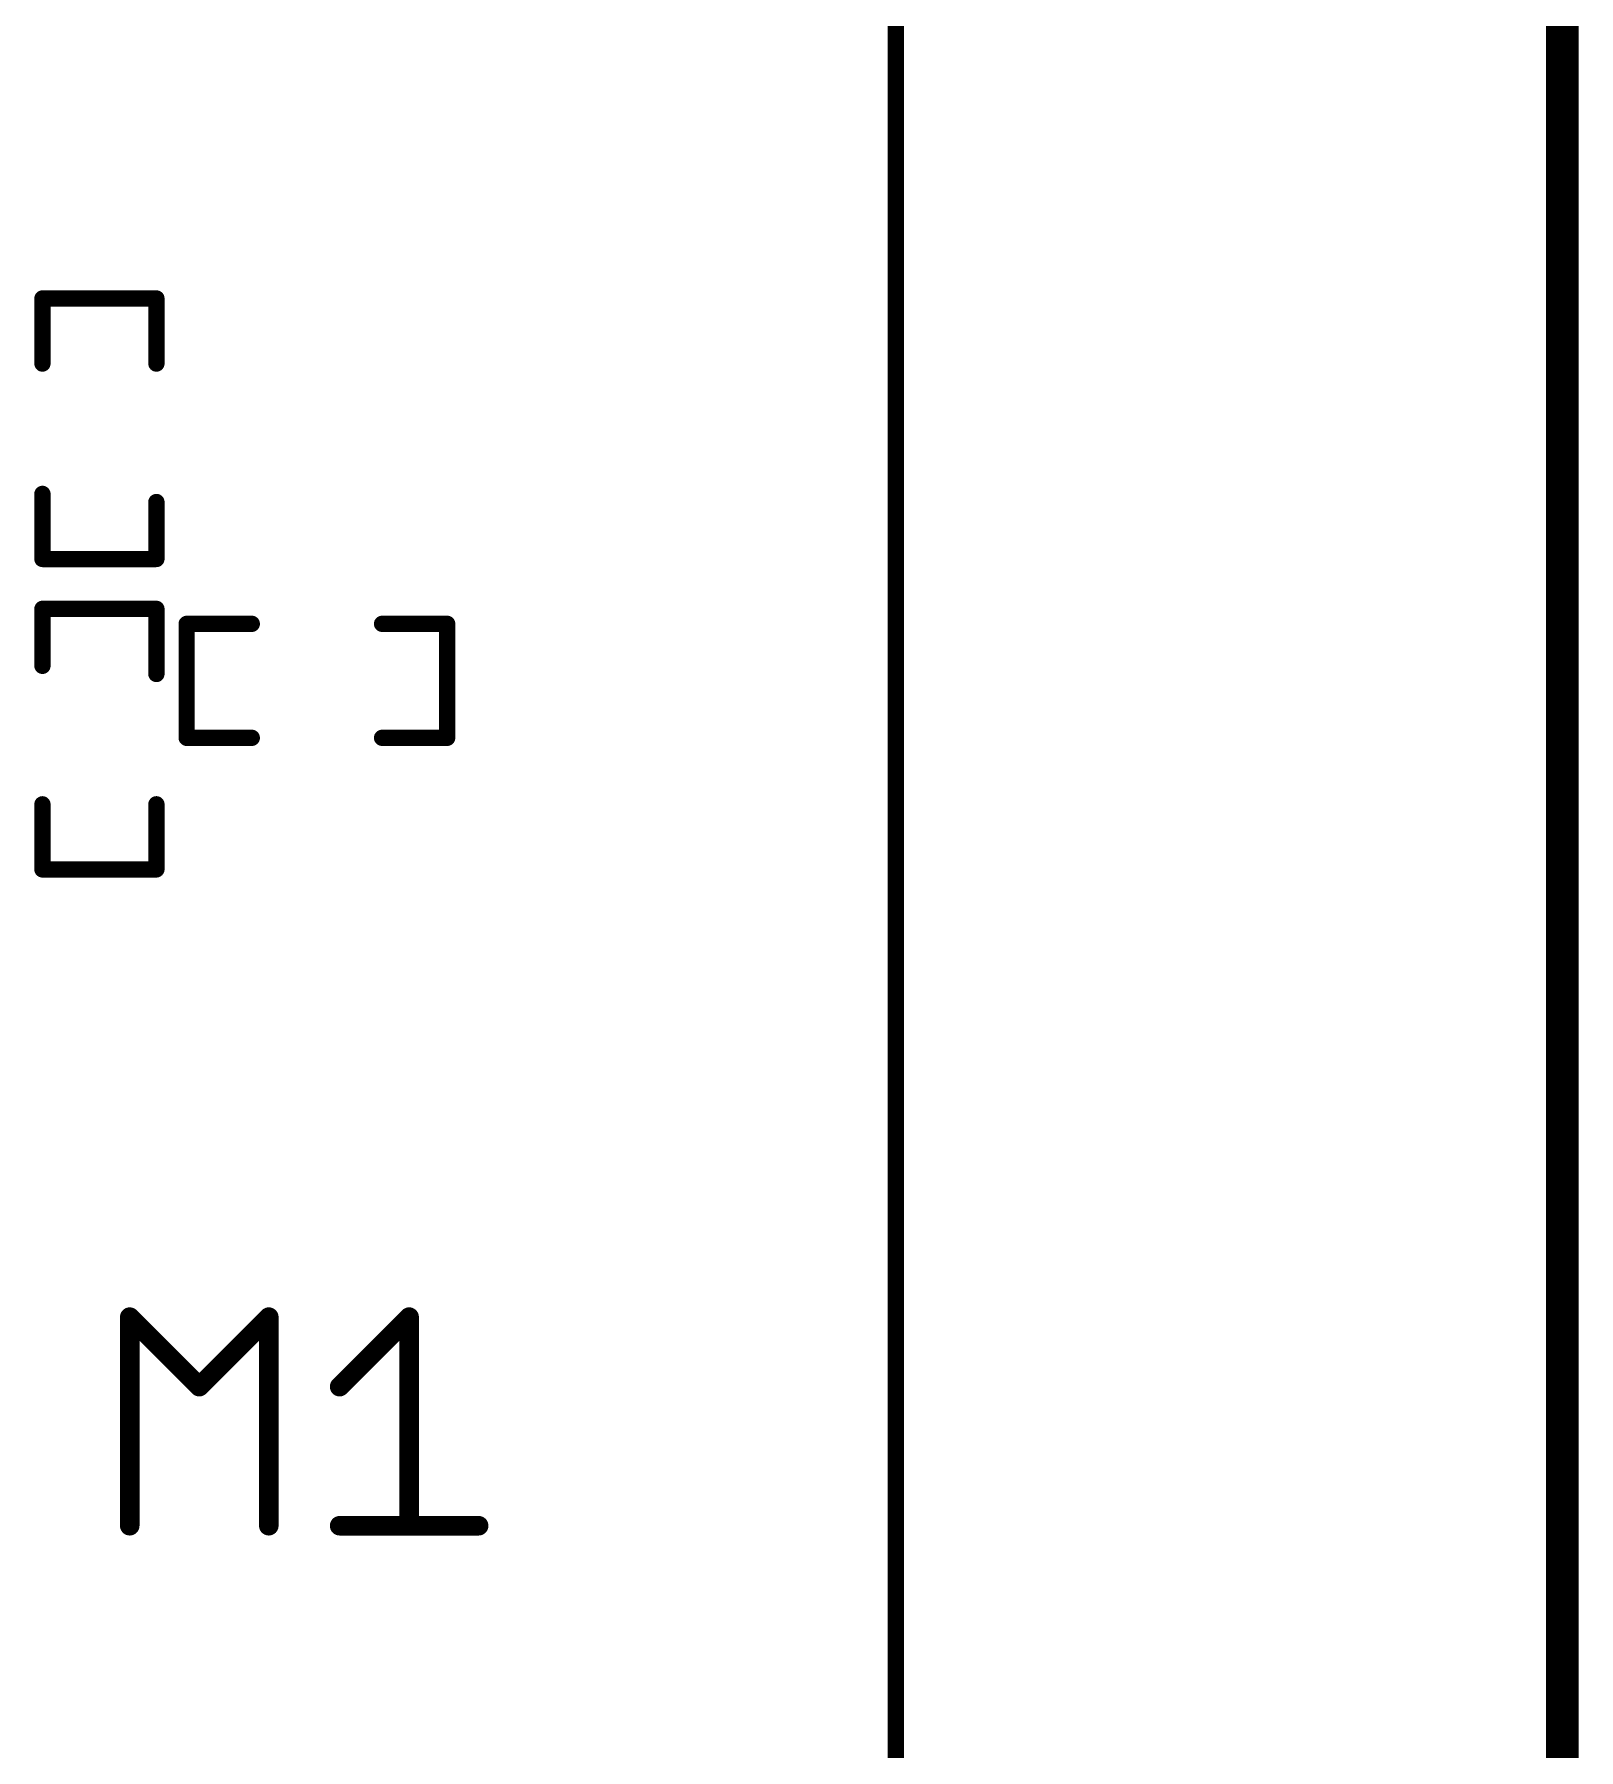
# Model space of a CAD drawing. Extents: x -33.1 to 40.1, y -20.3 to 20.1.
# Drawn here: x 28.08 to 40.13, y -6.75 to 6.63 of the extents above; entities that cross this region are included whole.
import ezdxf

# ---------------------------------------------------------------- set-up
doc = ezdxf.new("R2010")
doc.units = 0
doc.layers.add('20', color=53, linetype='CONTINUOUS')
doc.layers.add('21', color=253, linetype='CONTINUOUS')

msp = doc.modelspace()

# ---------------------------------------------------------------- linework, layer by layer
at = {"layer": '20', "const_width": 0.254}
msp.add_lwpolyline([(40, 20), (40, -20)], dxfattribs=at)
at = {"layer": '21'}
for points, const_width in [([(34.8, -13.948), (34.8, 7.952)], 0.127), ([(28.1432, 4.0589), (28.1432, 4.5669)], 0.127), ([(28.1432, 4.5669), (29.0322, 4.5669)], 0.127), ([(29.0322, 4.5669), (29.0322, 4.0589)], 0.127), ([(28.1432, 3.0429), (28.1432, 2.5349)], 0.127), ([(29.0322, 2.5349), (29.0322, 2.9794)], 0.127), ([(28.1432, 2.5349), (29.0322, 2.5349)], 0.127), ([(29.0322, 2.1463), (28.1432, 2.1463)], 0.127), ([(28.1432, 2.1463), (28.1432, 1.7018)], 0.127), ([(29.0322, 1.6383), (29.0322, 2.1463)], 0.127), ([(29.7764, 2.0295), (29.2684, 2.0295)], 0.127), ([(29.2684, 2.0295), (29.2684, 1.1405)], 0.127), ([(31.3004, 2.0295), (30.7924, 2.0295)], 0.127), ([(31.3004, 1.1405), (31.3004, 2.0295)], 0.127), ([(29.2684, 1.1405), (29.7764, 1.1405)], 0.127), ([(30.7924, 1.1405), (31.3004, 1.1405)], 0.127), ([(28.1432, 0.1143), (28.1432, 0.6223)], 0.127), ([(29.0322, 0.6223), (29.0322, 0.1143)], 0.127), ([(29.0322, 0.1143), (28.1432, 0.1143)], 0.127), ([(28.8242, -5.0038), (28.8242, -3.3768)], 0.1524), ([(28.8242, -3.3768), (29.3665, -3.9191)], 0.1524), ([(29.3665, -3.9191), (29.9089, -3.3768)], 0.1524), ([(29.9089, -3.3768), (29.9089, -5.0038)], 0.1524), ([(30.4614, -3.9191), (31.0037, -3.3768)], 0.1524), ([(31.0037, -3.3768), (31.0037, -5.0038)], 0.1524), ([(30.4614, -5.0038), (31.546, -5.0038)], 0.1524)]:
    msp.add_lwpolyline(points, dxfattribs=dict(at, const_width=const_width))
for points, const_width in [([(28.1432, 4.5987, 1), (28.1432, 4.5352)], 0.0635), ([(28.1749, 4.5669, 1), (28.1115, 4.5669)], 0.0635), ([(29.064, 4.5669, 1), (29.0005, 4.5669)], 0.0635), ([(29.0322, 4.5352, 1), (29.0322, 4.5987)], 0.0635), ([(28.1115, 4.0589, 1), (28.1749, 4.0589)], 0.0635), ([(29.0005, 4.0589, 1), (29.064, 4.0589)], 0.0635), ([(28.1749, 3.0429, 1), (28.1115, 3.0429)], 0.0635), ([(29.064, 2.9794, 1), (29.0005, 2.9794)], 0.0635), ([(28.1432, 2.5667, 1), (28.1432, 2.5032)], 0.0635), ([(28.1115, 2.5349, 1), (28.1749, 2.5349)], 0.0635), ([(29.0005, 2.5349, 1), (29.064, 2.5349)], 0.0635), ([(29.0322, 2.5032, 1), (29.0322, 2.5667)], 0.0635), ([(28.1432, 2.1781, 1), (28.1432, 2.1145)], 0.0635), ([(28.1749, 2.1463, 1), (28.1115, 2.1463)], 0.0635), ([(29.064, 2.1463, 1), (29.0005, 2.1463)], 0.0635), ([(29.0322, 2.1145, 1), (29.0322, 2.1781)], 0.0635), ([(29.2684, 2.0612, 1), (29.2684, 1.9977)], 0.0635), ([(29.3002, 2.0295, 1), (29.2367, 2.0295)], 0.0635), ([(29.7764, 1.9977, 1), (29.7764, 2.0612)], 0.0635), ([(30.7924, 2.0612, 1), (30.7924, 1.9977)], 0.0635), ([(31.3322, 2.0295, 1), (31.2687, 2.0295)], 0.0635), ([(31.3004, 1.9977, 1), (31.3004, 2.0612)], 0.0635), ([(28.1115, 1.7018, 1), (28.1749, 1.7018)], 0.0635), ([(29.0005, 1.6383, 1), (29.064, 1.6383)], 0.0635), ([(29.2684, 1.1722, 1), (29.2684, 1.1087)], 0.0635), ([(29.7764, 1.1087, 1), (29.7764, 1.1722)], 0.0635), ([(30.7924, 1.1722, 1), (30.7924, 1.1087)], 0.0635), ([(31.3004, 1.1087, 1), (31.3004, 1.1722)], 0.0635), ([(29.2367, 1.1405, 1), (29.3002, 1.1405)], 0.0635), ([(31.2687, 1.1405, 1), (31.3322, 1.1405)], 0.0635), ([(28.1749, 0.6223, 1), (28.1115, 0.6223)], 0.0635), ([(29.064, 0.6223, 1), (29.0005, 0.6223)], 0.0635), ([(28.1432, 0.1461, 1), (28.1432, 0.0825)], 0.0635), ([(28.1115, 0.1143, 1), (28.1749, 0.1143)], 0.0635), ([(29.0005, 0.1143, 1), (29.064, 0.1143)], 0.0635), ([(29.0322, 0.0825, 1), (29.0322, 0.1461)], 0.0635), ([(28.8623, -3.3768, 1), (28.7861, -3.3768)], 0.0762), ([(28.8511, -3.3499, 1), (28.7973, -3.4038)], 0.0762), ([(29.947, -3.3768, 1), (29.8708, -3.3768)], 0.0762), ([(29.9358, -3.4038, 1), (29.8819, -3.3499)], 0.0762), ([(31.0418, -3.3768, 1), (30.9656, -3.3768)], 0.0762), ([(31.0306, -3.4038, 1), (30.9767, -3.3499)], 0.0762), ([(29.3396, -3.8922, 1), (29.3935, -3.9461)], 0.0762), ([(29.3396, -3.9461, 1), (29.3935, -3.8922)], 0.0762), ([(30.4344, -3.8922, 1), (30.4883, -3.9461)], 0.0762), ([(30.4614, -4.9657, 1), (30.4614, -5.0419)], 0.0762), ([(31.546, -5.0419, 1), (31.546, -4.9657)], 0.0762), ([(28.7861, -5.0038, 1), (28.8623, -5.0038)], 0.0762), ([(29.8708, -5.0038, 1), (29.947, -5.0038)], 0.0762), ([(30.9656, -5.0038, 1), (31.0418, -5.0038)], 0.0762)]:
    msp.add_lwpolyline(points, format="xyb", dxfattribs=dict(at, const_width=const_width))

doc.saveas('drawing.dxf')
